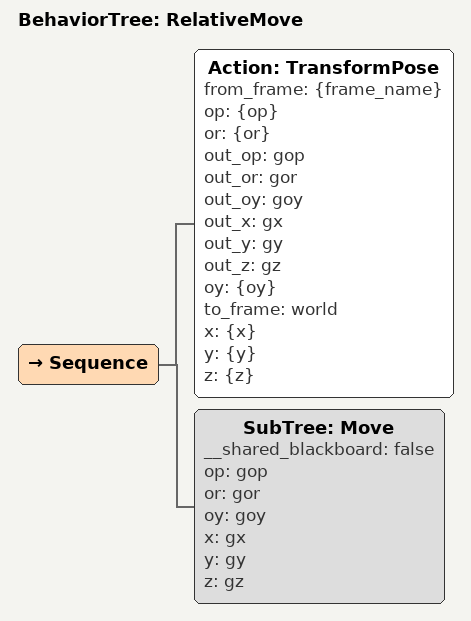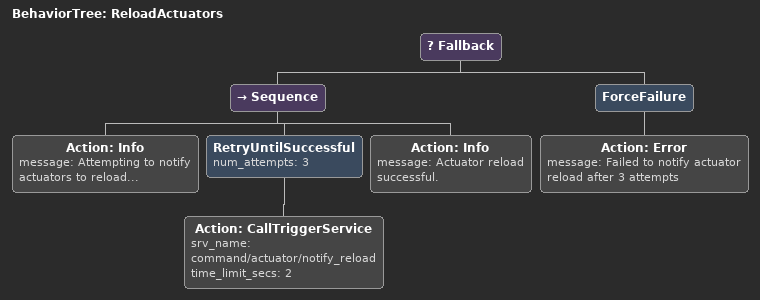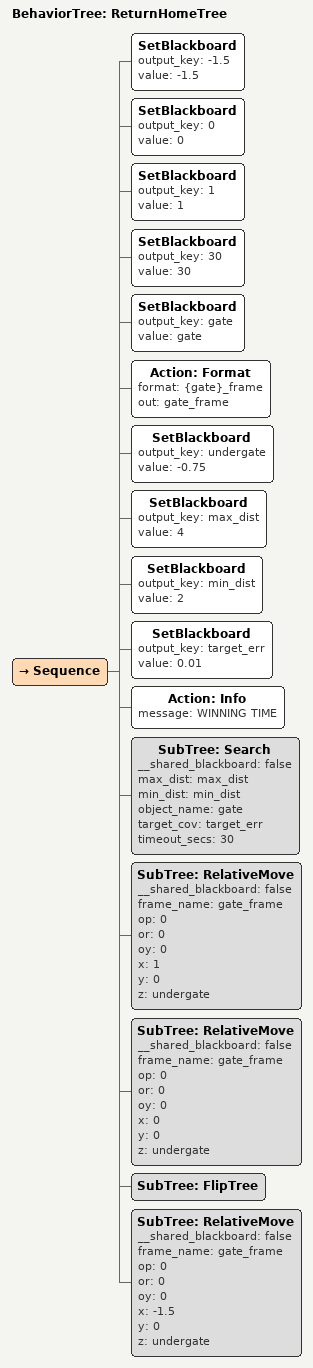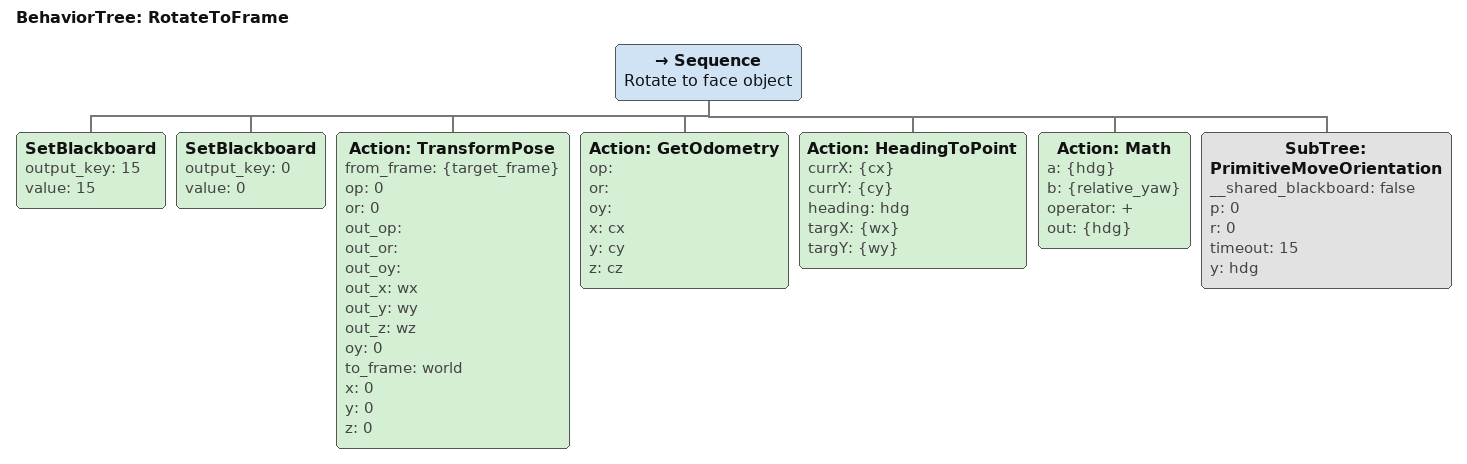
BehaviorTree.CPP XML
<BehaviorTree ID="RelativeMove">
    <Sequence>
        <Action ID="TransformPose" from_frame="{frame_name}" op="{op}" or="{or}" out_op="gop" out_or="gor" out_oy="goy" out_x="gx" out_y="gy" out_z="gz" oy="{oy}" to_frame="world" x="{x}" y="{y}" z="{z}"/>
        <SubTree ID="Move" __shared_blackboard="false" op="gop" or="gor" oy="goy" x="gx" y="gy" z="gz"/>
    </Sequence>
</BehaviorTree>

<BehaviorTree ID="ReloadActuators">
    <Fallback>
        <Sequence>
            <Action ID="Info" message="Attempting to notify actuators to reload..."/>
            <RetryUntilSuccessful num_attempts="3">
                <Action ID="CallTriggerService" srv_name="command/actuator/notify_reload" time_limit_secs="2"/>
            </RetryUntilSuccessful>
            <Action ID="Info" message="Actuator reload successful."/>
        </Sequence>
        <ForceFailure>
            <Action ID="Error" message="Failed to notify actuator reload after 3 attempts"/>
        </ForceFailure>
    </Fallback>
</BehaviorTree>

<BehaviorTree ID="ReturnHomeTree">
    <Sequence>
        <SetBlackboard output_key="-1.5" value="-1.5"/>
        <SetBlackboard output_key="0" value="0"/>
        <SetBlackboard output_key="1" value="1"/>
        <SetBlackboard output_key="30" value="30"/>
        <SetBlackboard output_key="gate" value="gate"/>
        <Action ID="Format" format="{gate}_frame" out="gate_frame"/>
        <SetBlackboard output_key="undergate" value="-0.75"/>
        <SetBlackboard output_key="max_dist" value="4"/>
        <SetBlackboard output_key="min_dist" value="2"/>
        <SetBlackboard output_key="target_err" value="0.01"/>
        <Action ID="Info" message="WINNING TIME"/>
        <SubTree ID="Search" __shared_blackboard="false" max_dist="max_dist" min_dist="min_dist" object_name="gate" target_cov="target_err" timeout_secs="30"/>
        <SubTree ID="RelativeMove" __shared_blackboard="false" frame_name="gate_frame" op="0" or="0" oy="0" x="1" y="0" z="undergate"/>
        <SubTree ID="RelativeMove" __shared_blackboard="false" frame_name="gate_frame" op="0" or="0" oy="0" x="0" y="0" z="undergate"/>
        <SubTree ID="FlipTree"/>
        <SubTree ID="RelativeMove" __shared_blackboard="false" frame_name="gate_frame" op="0" or="0" oy="0" x="-1.5" y="0" z="undergate"/>
    </Sequence>
</BehaviorTree>

<BehaviorTree ID="RotateToFrame">
    <Sequence name="Rotate to face object">
        <SetBlackboard output_key="15" value="15"/>
        <SetBlackboard output_key="0" value="0"/>
        <Action ID="TransformPose" from_frame="{target_frame}" op="0" or="0" out_op="" out_or="" out_oy="" out_x="wx" out_y="wy" out_z="wz" oy="0" to_frame="world" x="0" y="0" z="0"/>
        <Action ID="GetOdometry" op="" or="" oy="" x="cx" y="cy" z="cz"/>
        <Action ID="HeadingToPoint" currX="{cx}" currY="{cy}" heading="hdg" targX="{wx}" targY="{wy}"/>
        <Action ID="Math" a="{hdg}" b="{relative_yaw}" operator="+" out="{hdg}"/>
        <SubTree ID="PrimitiveMoveOrientation" __shared_blackboard="false" p="0" r="0" timeout="15" y="hdg"/>
    </Sequence>
</BehaviorTree>
